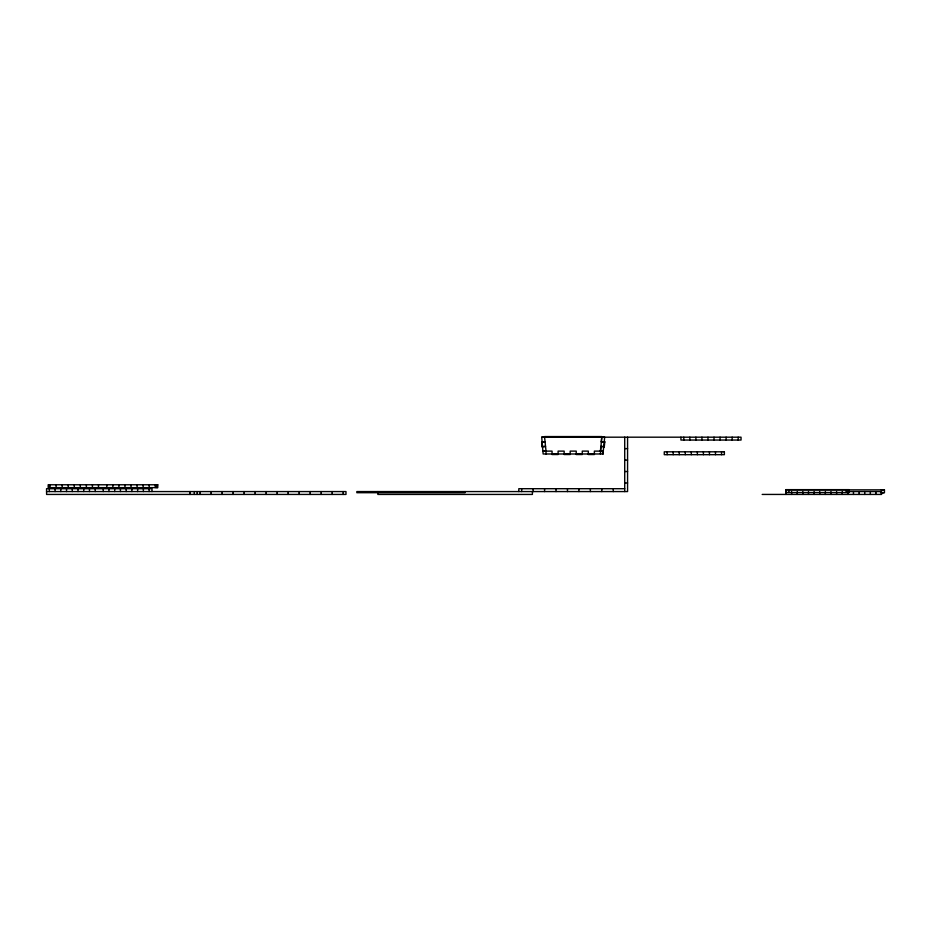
<?xml version="1.0" encoding="UTF-8"?>
<svg xmlns="http://www.w3.org/2000/svg" width="931" height="931" viewBox="0 0 931 931"><rect width="100%" height="100%" fill="white"/><g stroke="black" fill="none" stroke-linecap="round" stroke-linejoin="round"><path stroke-width="1.4" d="M881.063 489.846L884.45 489.846L884.45 492.708L881.052 492.708M603.73 446.449L600.844 446.473M600.402 451.116L600.867 446.473L604.289 446.81L604.789 441.562L604.754 442.167L601.333 441.829L600.402 453.979M604.172 442.12L601.321 441.818L601.833 436.569L544.623 436.569L544.588 437.186M601.321 441.818L601.833 436.895L604.685 437.186L602.962 453.956M600.402 450.813L603.253 451.116L603.253 453.979L543.145 453.979L541.714 437.186L544.554 436.895L546.02 451.116M542.214 442.12L545.066 441.818L541.644 441.853M541.679 441.876L542.121 446.81L545.543 446.473L542.668 446.449M545.985 450.813L543.145 451.116L552.06 451.116L552.06 454.526L558.1 454.526L558.1 451.116L564.151 451.116L564.151 454.526L570.191 454.526L570.191 451.116L576.231 451.116L576.231 454.526L582.271 454.526L582.271 451.116L588.322 451.116L588.322 454.526L594.362 454.526L594.362 451.116L603.253 451.116M880.54 492.708L883.903 492.708M544.588 436.872L601.833 436.895M541.714 437.186L741.041 437.186L741.041 440.049L680.933 440.049L680.933 437.186M624.713 448.626L627.575 448.626M552.095 453.921L558.135 453.921M570.226 453.921L564.174 454.235M576.266 453.921L582.306 453.921M588.345 453.921L594.385 453.921M552.06 454.212L558.135 454.235M564.151 454.212L570.226 454.235M576.231 454.212L582.306 454.235M588.322 454.212L594.385 454.235M624.713 460.077L627.575 460.077M624.713 471.528L627.575 471.528M624.713 482.98L627.575 482.98M624.713 488.705L518.811 488.705L518.811 491.568M884.45 489.846L785.985 489.846L786.439 492.708M46.55 491.568L345.983 491.568L345.983 494.431L46.597 494.431L46.55 488.705L151.986 488.705L151.986 491.568M849.258 491.568L881.587 491.568L881.587 494.431L762.175 494.431M785.985 492.511L849.095 492.511L849.095 489.648L785.985 489.648L785.985 494.431M875.966 491.568L875.966 494.431M870.345 491.568L870.345 494.431M864.713 491.568L864.713 494.431M859.092 491.568L859.092 494.431M853.471 491.568L853.471 494.431M848.63 489.648L848.63 492.511M847.85 491.568L847.85 494.431M846.139 489.648L846.139 492.511M842.229 491.568L842.229 494.431M836.597 491.568L836.597 494.431M830.976 491.568L830.976 494.431M825.355 491.568L825.355 494.431M819.734 491.568L819.734 494.431M814.101 491.568L814.101 494.431M808.48 491.568L808.48 494.431M802.859 491.568L802.859 494.431M797.239 491.568L797.239 494.431M791.618 491.568L791.618 494.431M788.929 489.648L788.929 492.511M738.19 437.186L738.19 440.049M732.15 437.186L732.15 440.049M726.11 437.186L726.11 440.049M721.537 451.814L721.537 454.677M720.07 437.186L720.07 440.049M715.485 451.814L715.485 454.677M714.019 437.186L714.019 440.049M709.445 451.814L709.445 454.677M707.979 437.186L707.979 440.049M703.405 451.814L703.405 454.677M701.939 437.186L701.939 440.049M697.366 451.814L697.366 454.677M695.899 437.186L695.899 440.049M691.314 451.814L691.314 454.677M689.848 437.186L689.848 440.049M685.274 451.814L685.274 454.677M683.808 437.186L683.808 440.049M679.234 451.814L679.234 454.677M673.194 451.814L673.194 454.677M667.155 451.814L667.155 454.677M627.575 437.186L627.575 491.568L356.841 491.568L356.841 492.708L465.035 492.708L465.035 491.568M624.713 437.186L624.713 491.568M613.273 488.705L613.273 491.568M604.312 446.193L604.289 446.81M601.822 488.705L601.822 491.568M590.37 488.705L590.37 491.568M578.919 488.705L578.919 491.568M567.468 488.705L567.468 491.568M556.028 488.705L556.028 491.568M546.02 450.79L546.02 453.979M544.577 488.705L544.577 491.568M542.156 446.205L542.121 446.81M533.126 488.705L533.126 491.568M532.404 491.568L532.404 494.431L377.846 494.431L377.846 491.568M521.674 488.705L521.674 491.568M343.12 491.568L343.12 494.431M332.111 491.568L332.111 494.431M321.102 491.568L321.102 494.431M310.093 491.568L310.093 494.431M299.084 491.568L299.084 494.431M288.075 491.568L288.075 494.431M277.066 491.568L277.066 494.431M266.057 491.568L266.057 494.431M255.047 491.568L255.047 494.431M244.038 491.568L244.038 494.431M233.029 491.568L233.029 494.431M222.032 491.568L222.032 494.431M211.023 491.568L211.023 494.431M200.014 491.568L200.014 494.431M197.151 491.568L197.151 494.431M194.288 491.568L194.288 494.431M190.273 491.568L190.273 494.431M189.703 491.568L189.703 494.431M157.118 484.772L157.118 487.635M156.874 484.772L156.874 487.635M155.233 484.772L155.233 487.635M149.181 484.772L149.181 487.635M149.111 488.705L149.111 491.568M143.374 488.705L143.374 491.568M143.13 484.772L143.13 487.635M137.637 488.705L137.637 491.568M137.078 484.772L137.078 487.635M131.899 488.705L131.899 491.568M131.027 484.772L131.027 487.635M126.174 488.705L126.174 491.568M124.975 484.772L124.975 487.635M120.436 488.705L120.436 491.568M118.924 484.772L118.924 487.635M114.699 488.705L114.699 491.568M112.872 484.772L112.872 487.635M108.962 488.705L108.962 491.568M106.821 484.772L106.821 487.635M103.236 488.705L103.236 491.568M98.477 484.772L98.477 487.635M95.206 488.705L95.206 491.568M92.425 484.772L92.425 487.635M89.469 488.705L89.469 491.568M86.374 484.772L86.374 487.635M83.743 488.705L83.743 491.568M80.322 484.772L80.322 487.635M78.006 488.705L78.006 491.568M74.271 484.772L74.271 487.635M72.269 488.705L72.269 491.568M68.219 484.772L68.219 487.635M66.532 488.705L66.532 491.568M62.168 484.772L62.168 487.635M60.794 488.705L60.794 491.568M56.116 484.772L56.116 487.635M55.069 488.705L55.069 491.568M50.065 484.772L50.065 487.635M49.331 488.705L49.331 491.568M48.843 484.772L48.843 487.635M724.376 451.814L664.269 451.814L664.269 454.677L724.376 454.677L724.376 451.814M157.781 484.772L48.179 484.772L48.179 487.635L157.781 487.635L157.781 484.772"/></g></svg>
